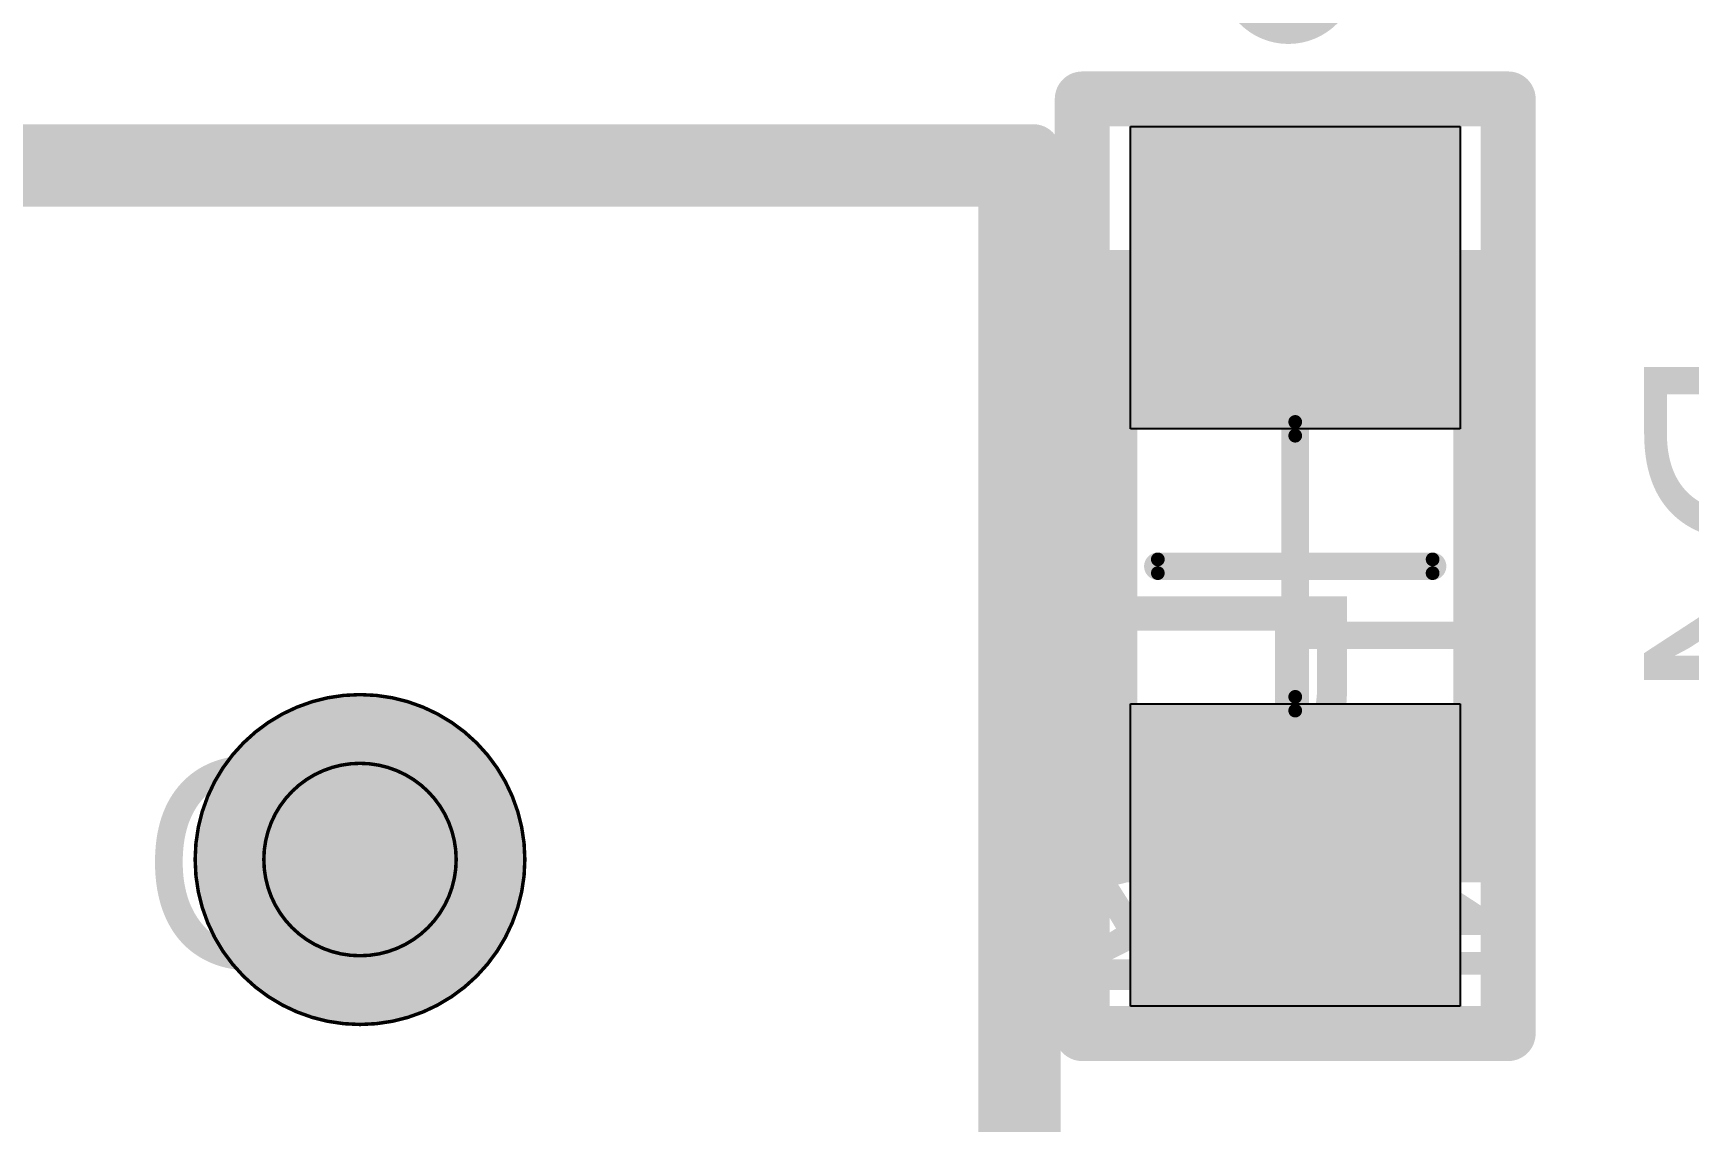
# Model space of a CAD drawing. Header units: millimetres. Extents: x 54 to 247, y 53 to 195.
# Drawn here: x 124.39 to 130.41, y 140.8 to 144.76 of the extents above; entities that cross this region are included whole.
import ezdxf

# ---------------------------------------------------------------- set-up
doc = ezdxf.new("R2010")
doc.units = ezdxf.units.MM
for name, color, linetype in [('BottomOverlay', 54, 'Continuous'), ('BottomPaste', 16, 'Continuous'), ('BottomSolder', 6, 'Continuous'), ('Mechanical10', 56, 'Continuous'), ('Mechanical11', 56, 'Continuous'), ('Mechanical12', 56, 'Continuous'), ('Mechanical14', 56, 'Continuous'), ('Mechanical15', 56, 'Continuous'), ('Mechanical4', 56, 'Continuous'), ('Mechanical6', 56, 'Continuous'), ('Mechanical7', 56, 'Continuous'), ('Mechanical8', 56, 'Continuous'), ('MultiLayer', 9, 'Continuous'), ('PadHoleLayer', 156, 'Continuous'), ('TopSolder', 216, 'Continuous')]:
    doc.layers.add(name, color=color, linetype=linetype)
doc.styles.add('Arial', font='arial.ttf', dxfattribs={"height": 0.2})

# ---------------------------------------------------------------- blocks, each defined once
blk = doc.blocks.new('B______3296W_MFG_B_258')
at = {"layer": 'BottomSolder'}
h = blk.add_hatch(color=6, dxfattribs=at)
edge = h.paths.add_edge_path()
edge.add_arc((0.005, -2.54), 0.6, 0, 360)
at = {"layer": 'MultiLayer'}
h = blk.add_hatch(color=9, dxfattribs=at)
edge = h.paths.add_edge_path()
edge.add_arc((0.005, -2.54), 0.6, 0, 360)
at = {"layer": 'PadHoleLayer'}
h = blk.add_hatch(color=156, dxfattribs=at)
edge = h.paths.add_edge_path()
edge.add_arc((0.005, -2.54), 0.35, 0, 360)
at = {"layer": 'TopSolder'}
h = blk.add_hatch(color=216, dxfattribs=at)
edge = h.paths.add_edge_path()
edge.add_arc((0.005, -2.54), 0.6, 0, 360)
at = {"layer": 'BottomOverlay', "const_width": 0.2}
for points in [[(2.48, 4.89), (2.48, -4.89)], [(-2.48, -4.89), (2.48, -4.89)]]:
    blk.add_lwpolyline(points, dxfattribs=at)
at = {"layer": 'BottomOverlay', "const_width": 0.1}
blk.add_lwpolyline([(2.43, -4.89, 1), (2.53, -4.89, 1)], format="xyb", close=True, dxfattribs=at)
blk.add_lwpolyline([(2.43, -4.89, 1), (2.53, -4.89, 1)], format="xyb", close=True, dxfattribs=at)
at = {"layer": 'Mechanical10', "const_width": 0.2}
for points in [[(2.58, 4.99), (2.58, -4.99)], [(-2.58, -4.99), (2.58, -4.99)]]:
    blk.add_lwpolyline(points, dxfattribs=at)
at = {"layer": 'Mechanical10', "const_width": 0.1}
blk.add_lwpolyline([(2.53, -4.99, 1), (2.63, -4.99, 1)], format="xyb", close=True, dxfattribs=at)
blk.add_lwpolyline([(2.53, -4.99, 1), (2.63, -4.99, 1)], format="xyb", close=True, dxfattribs=at)
at = {"layer": 'Mechanical12', "const_width": 0.2}
for points in [[(2.48, 4.89), (2.48, -4.89)], [(-2.48, -4.89), (2.48, -4.89)]]:
    blk.add_lwpolyline(points, dxfattribs=at)
at = {"layer": 'Mechanical12', "const_width": 0.1}
blk.add_lwpolyline([(2.43, -4.89, 1), (2.53, -4.89, 1)], format="xyb", close=True, dxfattribs=at)
blk.add_lwpolyline([(2.43, -4.89, 1), (2.53, -4.89, 1)], format="xyb", close=True, dxfattribs=at)
at = {"layer": 'Mechanical15', "const_width": 0.2}
for points in [[(2.58, 4.99), (2.58, -4.99)], [(-2.58, -4.99), (2.58, -4.99)]]:
    blk.add_lwpolyline(points, dxfattribs=at)
at = {"layer": 'Mechanical15', "const_width": 0.1}
blk.add_lwpolyline([(2.53, -4.99, 1), (2.63, -4.99, 1)], format="xyb", close=True, dxfattribs=at)
blk.add_lwpolyline([(2.53, -4.99, 1), (2.63, -4.99, 1)], format="xyb", close=True, dxfattribs=at)
blk = doc.blocks.new('W_____E___________0_MFG_B_291')
at = {"layer": 'BottomPaste'}
for points in [[(-1.6, 0.6), (-0.5, 0.6), (-0.5, -0.6), (-1.6, -0.6)], [(0.5, 0.6), (1.6, 0.6), (1.6, -0.6), (0.5, -0.6)]]:
    blk.add_hatch(color=16, dxfattribs=at).paths.add_polyline_path(points)
at = {"layer": 'BottomSolder'}
for points in [[(-1.6, 0.6), (-0.5, 0.6), (-0.5, -0.6), (-1.6, -0.6)], [(0.5, 0.6), (1.6, 0.6), (1.6, -0.6), (0.5, -0.6)]]:
    blk.add_hatch(color=6, dxfattribs=at).paths.add_polyline_path(points)
at = {"layer": 'BottomOverlay', "const_width": 0.2}
for points in [[(0.125, 0.675), (-0.125, 0.675)], [(0.125, -0.675), (-0.125, -0.675)]]:
    blk.add_lwpolyline(points, dxfattribs=at)
at = {"layer": 'BottomOverlay'}
for points, const_width in [([(-0.175, 0.675, 1), (-0.075, 0.675, 1)], 0.1), ([(0.075, 0.675, 1), (0.175, 0.675, 1)], 0.1), ([(-2.025, -0.025, 1), (-2.275, -0.025, 1)], 0.25), ([(-2.3375, -0.025, 1), (-2.2125, -0.025, 1)], 0.125), ([(-2.0875, -0.025, 1), (-1.9625, -0.025, 1)], 0.125), ([(-0.175, -0.675, 1), (-0.075, -0.675, 1)], 0.1), ([(0.075, -0.675, 1), (0.175, -0.675, 1)], 0.1)]:
    blk.add_lwpolyline(points, format="xyb", close=True, dxfattribs=dict(at, const_width=const_width))
at = {"layer": 'Mechanical10', "const_width": 0.2}
for points in [[(1.7, 0.775), (-1.7, 0.775)], [(-1.7, -0.775), (-1.7, 0.775)], [(1.7, -0.775), (1.7, 0.775)], [(1.7, -0.775), (-1.7, -0.775)]]:
    blk.add_lwpolyline(points, dxfattribs=at)
at = {"layer": 'Mechanical10', "const_width": 0.1}
for points in [[(-1.75, 0.775, 1), (-1.65, 0.775, 1)], [(-1.75, 0.775, 1), (-1.65, 0.775, 1)], [(1.65, 0.775, 1), (1.75, 0.775, 1)], [(1.65, 0.775, 1), (1.75, 0.775, 1)], [(-1.75, -0.775, 1), (-1.65, -0.775, 1)], [(-1.75, -0.775, 1), (-1.65, -0.775, 1)], [(1.65, -0.775, 1), (1.75, -0.775, 1)], [(1.65, -0.775, 1), (1.75, -0.775, 1)]]:
    blk.add_lwpolyline(points, format="xyb", close=True, dxfattribs=at)
at = {"layer": 'Mechanical12', "const_width": 0.2}
for points in [[(1.05, 0.675), (-1.05, 0.675)], [(-1.05, -0.675), (-1.05, 0.675)], [(1.05, -0.675), (1.05, 0.675)], [(1.05, -0.675), (-1.05, -0.675)]]:
    blk.add_lwpolyline(points, dxfattribs=at)
at = {"layer": 'Mechanical12', "const_width": 0.1}
for points in [[(-1.1, 0.675, 1), (-1, 0.675, 1)], [(-1.1, 0.675, 1), (-1, 0.675, 1)], [(1, 0.675, 1), (1.1, 0.675, 1)], [(1, 0.675, 1), (1.1, 0.675, 1)], [(-1.1, -0.675, 1), (-1, -0.675, 1)], [(-1.1, -0.675, 1), (-1, -0.675, 1)], [(1, -0.675, 1), (1.1, -0.675, 1)], [(1, -0.675, 1), (1.1, -0.675, 1)]]:
    blk.add_lwpolyline(points, format="xyb", close=True, dxfattribs=at)
at = {"layer": 'Mechanical15'}
for points, const_width in [([(1.7, 0.775), (-1.7, 0.775)], 0.2), ([(-1.7, -0.775), (-1.7, 0.775)], 0.2), ([(1.7, -0.775), (1.7, 0.775)], 0.2), ([(0, -0.5), (0, 0.5)], 0.1), ([(0.5, 0), (-0.5, 0)], 0.1), ([(1.7, -0.775), (-1.7, -0.775)], 0.2)]:
    blk.add_lwpolyline(points, dxfattribs=dict(at, const_width=const_width))
for points, const_width in [([(-1.75, 0.775, 1), (-1.65, 0.775, 1)], 0.1), ([(-1.75, 0.775, 1), (-1.65, 0.775, 1)], 0.1), ([(1.65, 0.775, 1), (1.75, 0.775, 1)], 0.1), ([(1.65, 0.775, 1), (1.75, 0.775, 1)], 0.1), ([(-0.025, 0.5, 1), (0.025, 0.5, 1)], 0.05), ([(-0.525, 0, 1), (-0.475, 0, 1)], 0.05), ([(0.475, 0, 1), (0.525, 0, 1)], 0.05), ([(-0.025, -0.5, 1), (0.025, -0.5, 1)], 0.05), ([(-1.75, -0.775, 1), (-1.65, -0.775, 1)], 0.1), ([(-1.75, -0.775, 1), (-1.65, -0.775, 1)], 0.1), ([(1.65, -0.775, 1), (1.75, -0.775, 1)], 0.1), ([(1.65, -0.775, 1), (1.75, -0.775, 1)], 0.1)]:
    blk.add_lwpolyline(points, format="xyb", close=True, dxfattribs=dict(at, const_width=const_width))
at = {"layer": 'Mechanical10', "text_generation_flag": 2}
blk.add_text('D4', height=1, rotation=-180, dxfattribs=at).set_placement((0, 0.1882))

msp = doc.modelspace()

# ---------------------------------------------------------------- hatches: boundary and pattern name
at = {"layer": 'Mechanical14'}
h = msp.add_hatch(color=56, dxfattribs=at)
edge = h.paths.add_edge_path()
edge.add_arc((127.9276, 144.2324), 0.05, 0, 360)
h = msp.add_hatch(color=56, dxfattribs=at)
edge = h.paths.add_edge_path()
edge.add_arc((127.9276, 144.2324), 0.05, 0, 360)
at = {"layer": 'Mechanical4'}
h = msp.add_hatch(color=56, dxfattribs=at)
edge = h.paths.add_edge_path()
edge.add_arc((128.2062, 144.5242), 0.05, 0, 360)
h = msp.add_hatch(color=56, dxfattribs=at)
edge = h.paths.add_edge_path()
edge.add_arc((128.2062, 144.5242), 0.05, 0, 360)
h = msp.add_hatch(color=56, dxfattribs=at)
edge = h.paths.add_edge_path()
edge.add_arc((128.2062, 144.5242), 0.05, 0, 360)
h = msp.add_hatch(color=56, dxfattribs=at)
edge = h.paths.add_edge_path()
edge.add_arc((128.2062, 144.5242), 0.05, 0, 360)
h = msp.add_hatch(color=56, dxfattribs=at)
edge = h.paths.add_edge_path()
edge.add_arc((129.7562, 144.5242), 0.05, 0, 360)
h = msp.add_hatch(color=56, dxfattribs=at)
edge = h.paths.add_edge_path()
edge.add_arc((129.7562, 144.5242), 0.05, 0, 360)
h = msp.add_hatch(color=56, dxfattribs=at)
edge = h.paths.add_edge_path()
edge.add_arc((129.7562, 144.5242), 0.05, 0, 360)
h = msp.add_hatch(color=56, dxfattribs=at)
edge = h.paths.add_edge_path()
edge.add_arc((129.7562, 144.5242), 0.05, 0, 360)
h = msp.add_hatch(color=56, dxfattribs=at)
edge = h.paths.add_edge_path()
edge.add_arc((128.0276, 144.3324), 0.05, 0, 360)
h = msp.add_hatch(color=56, dxfattribs=at)
edge = h.paths.add_edge_path()
edge.add_arc((128.0276, 144.3324), 0.05, 0, 360)
h = msp.add_hatch(color=56, dxfattribs=at)
edge = h.paths.add_edge_path()
edge.add_arc((128.0276, 144.3324), 0.05, 0, 360)
h = msp.add_hatch(color=56, dxfattribs=at)
edge = h.paths.add_edge_path()
edge.add_arc((128.0276, 144.3324), 0.05, 0, 360)
h = msp.add_hatch(color=56, dxfattribs=at)
edge = h.paths.add_edge_path()
edge.add_arc((128.2062, 141.1242), 0.05, 0, 360)
h = msp.add_hatch(color=56, dxfattribs=at)
edge = h.paths.add_edge_path()
edge.add_arc((128.2062, 141.1242), 0.05, 0, 360)
h = msp.add_hatch(color=56, dxfattribs=at)
edge = h.paths.add_edge_path()
edge.add_arc((128.2062, 141.1242), 0.05, 0, 360)
h = msp.add_hatch(color=56, dxfattribs=at)
edge = h.paths.add_edge_path()
edge.add_arc((128.2062, 141.1242), 0.05, 0, 360)
h = msp.add_hatch(color=56, dxfattribs=at)
edge = h.paths.add_edge_path()
edge.add_arc((129.7562, 141.1242), 0.05, 0, 360)
h = msp.add_hatch(color=56, dxfattribs=at)
edge = h.paths.add_edge_path()
edge.add_arc((129.7562, 141.1242), 0.05, 0, 360)
h = msp.add_hatch(color=56, dxfattribs=at)
edge = h.paths.add_edge_path()
edge.add_arc((129.7562, 141.1242), 0.05, 0, 360)
h = msp.add_hatch(color=56, dxfattribs=at)
edge = h.paths.add_edge_path()
edge.add_arc((129.7562, 141.1242), 0.05, 0, 360)
at = {"layer": 'Mechanical6'}
h = msp.add_hatch(color=56, dxfattribs=at)
edge = h.paths.add_edge_path()
edge.add_arc((128.3062, 142.9492), 0.05, 0, 360)
h = msp.add_hatch(color=56, dxfattribs=at)
edge = h.paths.add_edge_path()
edge.add_arc((129.6562, 142.9492), 0.05, 0, 360)
h = msp.add_hatch(color=56, dxfattribs=at)
edge = h.paths.add_edge_path()
edge.add_arc((128.3062, 142.6992), 0.05, 0, 360)
h = msp.add_hatch(color=56, dxfattribs=at)
edge = h.paths.add_edge_path()
edge.add_arc((129.6562, 142.6992), 0.05, 0, 360)
at = {"layer": 'Mechanical8'}
h = msp.add_hatch(color=56, dxfattribs=at)
edge = h.paths.add_edge_path()
edge.add_arc((127.9276, 144.2324), 0.05, 0, 360)
h = msp.add_hatch(color=56, dxfattribs=at)
edge = h.paths.add_edge_path()
edge.add_arc((127.9276, 144.2324), 0.05, 0, 360)
h = msp.add_hatch(color=56, dxfattribs=at)
edge = h.paths.add_edge_path()
edge.add_arc((128.3062, 143.8742), 0.05, 0, 360)
h = msp.add_hatch(color=56, dxfattribs=at)
edge = h.paths.add_edge_path()
edge.add_arc((128.3062, 143.8742), 0.05, 0, 360)
h = msp.add_hatch(color=56, dxfattribs=at)
edge = h.paths.add_edge_path()
edge.add_arc((129.6562, 143.8742), 0.05, 0, 360)
h = msp.add_hatch(color=56, dxfattribs=at)
edge = h.paths.add_edge_path()
edge.add_arc((129.6562, 143.8742), 0.05, 0, 360)
h = msp.add_hatch(color=56, dxfattribs=at)
edge = h.paths.add_edge_path()
edge.add_arc((128.3062, 141.7742), 0.05, 0, 360)
h = msp.add_hatch(color=56, dxfattribs=at)
edge = h.paths.add_edge_path()
edge.add_arc((128.3062, 141.7742), 0.05, 0, 360)
h = msp.add_hatch(color=56, dxfattribs=at)
edge = h.paths.add_edge_path()
edge.add_arc((129.6562, 141.7742), 0.05, 0, 360)
h = msp.add_hatch(color=56, dxfattribs=at)
edge = h.paths.add_edge_path()
edge.add_arc((129.6562, 141.7742), 0.05, 0, 360)
at = {"layer": 'PadHoleLayer'}
h = msp.add_hatch(color=156, dxfattribs=at)
edge = h.paths.add_edge_path()
edge.add_arc((128.2062, 144.5242), 0.05, 0, 360)
h = msp.add_hatch(color=156, dxfattribs=at)
edge = h.paths.add_edge_path()
edge.add_arc((128.2062, 144.5242), 0.05, 0, 360)
h = msp.add_hatch(color=156, dxfattribs=at)
edge = h.paths.add_edge_path()
edge.add_arc((128.2062, 144.5242), 0.05, 0, 360)
h = msp.add_hatch(color=156, dxfattribs=at)
edge = h.paths.add_edge_path()
edge.add_arc((128.2062, 144.5242), 0.05, 0, 360)
h = msp.add_hatch(color=156, dxfattribs=at)
edge = h.paths.add_edge_path()
edge.add_arc((129.7562, 144.5242), 0.05, 0, 360)
h = msp.add_hatch(color=156, dxfattribs=at)
edge = h.paths.add_edge_path()
edge.add_arc((129.7562, 144.5242), 0.05, 0, 360)
h = msp.add_hatch(color=156, dxfattribs=at)
edge = h.paths.add_edge_path()
edge.add_arc((129.7562, 144.5242), 0.05, 0, 360)
h = msp.add_hatch(color=156, dxfattribs=at)
edge = h.paths.add_edge_path()
edge.add_arc((129.7562, 144.5242), 0.05, 0, 360)
h = msp.add_hatch(color=156, dxfattribs=at)
edge = h.paths.add_edge_path()
edge.add_arc((128.0276, 144.3324), 0.05, 0, 360)
h = msp.add_hatch(color=156, dxfattribs=at)
edge = h.paths.add_edge_path()
edge.add_arc((128.0276, 144.3324), 0.05, 0, 360)
h = msp.add_hatch(color=156, dxfattribs=at)
edge = h.paths.add_edge_path()
edge.add_arc((128.0276, 144.3324), 0.05, 0, 360)
h = msp.add_hatch(color=156, dxfattribs=at)
edge = h.paths.add_edge_path()
edge.add_arc((128.0276, 144.3324), 0.05, 0, 360)
h = msp.add_hatch(color=156, dxfattribs=at)
edge = h.paths.add_edge_path()
edge.add_arc((127.9276, 144.2324), 0.05, 0, 360)
h = msp.add_hatch(color=156, dxfattribs=at)
edge = h.paths.add_edge_path()
edge.add_arc((127.9276, 144.2324), 0.05, 0, 360)
h = msp.add_hatch(color=156, dxfattribs=at)
edge = h.paths.add_edge_path()
edge.add_arc((127.9276, 144.2324), 0.05, 0, 360)
h = msp.add_hatch(color=156, dxfattribs=at)
edge = h.paths.add_edge_path()
edge.add_arc((127.9276, 144.2324), 0.05, 0, 360)
h = msp.add_hatch(color=156, dxfattribs=at)
edge = h.paths.add_edge_path()
edge.add_arc((128.3062, 143.8742), 0.05, 0, 360)
h = msp.add_hatch(color=156, dxfattribs=at)
edge = h.paths.add_edge_path()
edge.add_arc((128.3062, 143.8742), 0.05, 0, 360)
h = msp.add_hatch(color=156, dxfattribs=at)
edge = h.paths.add_edge_path()
edge.add_arc((129.6562, 143.8742), 0.05, 0, 360)
h = msp.add_hatch(color=156, dxfattribs=at)
edge = h.paths.add_edge_path()
edge.add_arc((129.6562, 143.8742), 0.05, 0, 360)
h = msp.add_hatch(color=156, dxfattribs=at)
edge = h.paths.add_edge_path()
edge.add_arc((128.3062, 142.9492), 0.05, 0, 360)
h = msp.add_hatch(color=156, dxfattribs=at)
edge = h.paths.add_edge_path()
edge.add_arc((129.6562, 142.9492), 0.05, 0, 360)
h = msp.add_hatch(color=156, dxfattribs=at)
edge = h.paths.add_edge_path()
edge.add_arc((128.3062, 142.6992), 0.05, 0, 360)
h = msp.add_hatch(color=156, dxfattribs=at)
edge = h.paths.add_edge_path()
edge.add_arc((129.6562, 142.6992), 0.05, 0, 360)
h = msp.add_hatch(color=156, dxfattribs=at)
edge = h.paths.add_edge_path()
edge.add_arc((128.3062, 141.7742), 0.05, 0, 360)
h = msp.add_hatch(color=156, dxfattribs=at)
edge = h.paths.add_edge_path()
edge.add_arc((128.3062, 141.7742), 0.05, 0, 360)
h = msp.add_hatch(color=156, dxfattribs=at)
edge = h.paths.add_edge_path()
edge.add_arc((129.6562, 141.7742), 0.05, 0, 360)
h = msp.add_hatch(color=156, dxfattribs=at)
edge = h.paths.add_edge_path()
edge.add_arc((129.6562, 141.7742), 0.05, 0, 360)
h = msp.add_hatch(color=156, dxfattribs=at)
edge = h.paths.add_edge_path()
edge.add_arc((128.2062, 141.1242), 0.05, 0, 360)
h = msp.add_hatch(color=156, dxfattribs=at)
edge = h.paths.add_edge_path()
edge.add_arc((128.2062, 141.1242), 0.05, 0, 360)
h = msp.add_hatch(color=156, dxfattribs=at)
edge = h.paths.add_edge_path()
edge.add_arc((128.2062, 141.1242), 0.05, 0, 360)
h = msp.add_hatch(color=156, dxfattribs=at)
edge = h.paths.add_edge_path()
edge.add_arc((128.2062, 141.1242), 0.05, 0, 360)
h = msp.add_hatch(color=156, dxfattribs=at)
edge = h.paths.add_edge_path()
edge.add_arc((129.7562, 141.1242), 0.05, 0, 360)
h = msp.add_hatch(color=156, dxfattribs=at)
edge = h.paths.add_edge_path()
edge.add_arc((129.7562, 141.1242), 0.05, 0, 360)
h = msp.add_hatch(color=156, dxfattribs=at)
edge = h.paths.add_edge_path()
edge.add_arc((129.7562, 141.1242), 0.05, 0, 360)
h = msp.add_hatch(color=156, dxfattribs=at)
edge = h.paths.add_edge_path()
edge.add_arc((129.7562, 141.1242), 0.05, 0, 360)

# ---------------------------------------------------------------- linework, layer by layer
at = {"layer": 'Mechanical10'}
for p, q in [((128.3812, 143.3242), (128.3812, 144.4242)), ((128.3812, 144.4242), (129.5812, 144.4242)), ((129.5812, 144.4242), (129.5812, 143.3242)), ((129.5812, 143.3242), (128.3812, 143.3242)), ((128.3812, 141.2242), (128.3812, 142.3242)), ((128.3812, 142.3242), (129.5812, 142.3242)), ((129.5812, 142.3242), (129.5812, 141.2242)), ((129.5812, 141.2242), (128.3812, 141.2242))]:
    msp.add_line(p, q, dxfattribs=at)
for points, const_width in [([(126.1776, 141.7574, 1), (124.9776, 141.7574, 1)], 0.0127), ([(124.9744, 141.7574, 1), (124.9808, 141.7574, 1)], 0.00635), ([(126.1744, 141.7574, 1), (126.1808, 141.7574, 1)], 0.00635)]:
    msp.add_lwpolyline(points, format="xyb", close=True, dxfattribs=dict(at, const_width=const_width))
at = {"layer": 'Mechanical11'}
for points, const_width in [([(126.1776, 141.7574, 1), (124.9776, 141.7574, 1)], 0.0127), ([(124.9744, 141.7574, 1), (124.9808, 141.7574, 1)], 0.00635), ([(126.1744, 141.7574, 1), (126.1808, 141.7574, 1)], 0.00635)]:
    msp.add_lwpolyline(points, format="xyb", close=True, dxfattribs=dict(at, const_width=const_width))
at = {"layer": 'Mechanical12'}
for points, const_width in [([(125.9276, 141.7574, 1), (125.2276, 141.7574, 1)], 0.0127), ([(125.2244, 141.7574, 1), (125.2308, 141.7574, 1)], 0.00635), ([(125.9244, 141.7574, 1), (125.9308, 141.7574, 1)], 0.00635)]:
    msp.add_lwpolyline(points, format="xyb", close=True, dxfattribs=dict(at, const_width=const_width))
at = {"layer": 'Mechanical14', "const_width": 0.2}
for points in [[(118.1476, 144.2324), (127.9276, 144.2324)], [(127.9276, 139.2724), (127.9276, 144.2324)]]:
    msp.add_lwpolyline(points, dxfattribs=at)
at = {"layer": 'Mechanical14', "const_width": 0.1}
msp.add_lwpolyline([(127.8776, 144.2324, 1), (127.9776, 144.2324, 1)], format="xyb", close=True, dxfattribs=at)
msp.add_lwpolyline([(127.8776, 144.2324, 1), (127.9776, 144.2324, 1)], format="xyb", close=True, dxfattribs=at)
at = {"layer": 'Mechanical4'}
for points, const_width in [([(128.2062, 141.1242), (128.2062, 144.5242)], 0.2), ([(128.2062, 144.5242), (129.7562, 144.5242)], 0.2), ([(128.2062, 141.1242), (128.2062, 144.5242)], 0.2), ([(128.2062, 144.5242), (129.7562, 144.5242)], 0.2), ([(129.7562, 141.1242), (129.7562, 144.5242)], 0.2), ([(129.7562, 141.1242), (129.7562, 144.5242)], 0.2), ([(118.0476, 144.3324), (128.0276, 144.3324)], 0.2), ([(118.0476, 144.3324), (128.0276, 144.3324)], 0.2), ([(128.0276, 139.1724), (128.0276, 144.3324)], 0.2), ([(128.0276, 139.1724), (128.0276, 144.3324)], 0.2), ([(128.9812, 142.3242), (128.9812, 143.3242)], 0.1), ([(128.4812, 142.8242), (129.4812, 142.8242)], 0.1), ([(128.2062, 141.1242), (129.7562, 141.1242)], 0.2), ([(128.2062, 141.1242), (129.7562, 141.1242)], 0.2)]:
    msp.add_lwpolyline(points, dxfattribs=dict(at, const_width=const_width))
for points, const_width in [([(128.1562, 144.5242, 1), (128.2562, 144.5242, 1)], 0.1), ([(128.1562, 144.5242, 1), (128.2562, 144.5242, 1)], 0.1), ([(128.1562, 144.5242, 1), (128.2562, 144.5242, 1)], 0.1), ([(128.1562, 144.5242, 1), (128.2562, 144.5242, 1)], 0.1), ([(129.7062, 144.5242, 1), (129.8062, 144.5242, 1)], 0.1), ([(129.7062, 144.5242, 1), (129.8062, 144.5242, 1)], 0.1), ([(129.7062, 144.5242, 1), (129.8062, 144.5242, 1)], 0.1), ([(129.7062, 144.5242, 1), (129.8062, 144.5242, 1)], 0.1), ([(127.9776, 144.3324, 1), (128.0776, 144.3324, 1)], 0.1), ([(127.9776, 144.3324, 1), (128.0776, 144.3324, 1)], 0.1), ([(127.9776, 144.3324, 1), (128.0776, 144.3324, 1)], 0.1), ([(127.9776, 144.3324, 1), (128.0776, 144.3324, 1)], 0.1), ([(128.9562, 143.3242, 1), (129.0062, 143.3242, 1)], 0.05), ([(128.9687, 143.3492, 1), (128.9937, 143.3492, 1)], 0.025), ([(128.9687, 143.3492, 1), (128.9937, 143.3492, 1)], 0.025), ([(128.9687, 143.2992, 1), (128.9937, 143.2992, 1)], 0.025), ([(128.9687, 143.2992, 1), (128.9937, 143.2992, 1)], 0.025), ([(128.4562, 142.8242, 1), (128.5062, 142.8242, 1)], 0.05), ([(128.4687, 142.8492, 1), (128.4937, 142.8492, 1)], 0.025), ([(128.4687, 142.8492, 1), (128.4937, 142.8492, 1)], 0.025), ([(128.4687, 142.7992, 1), (128.4937, 142.7992, 1)], 0.025), ([(128.4687, 142.7992, 1), (128.4937, 142.7992, 1)], 0.025), ([(129.4562, 142.8242, 1), (129.5062, 142.8242, 1)], 0.05), ([(129.4687, 142.8492, 1), (129.4937, 142.8492, 1)], 0.025), ([(129.4687, 142.8492, 1), (129.4937, 142.8492, 1)], 0.025), ([(129.4687, 142.7992, 1), (129.4937, 142.7992, 1)], 0.025), ([(129.4687, 142.7992, 1), (129.4937, 142.7992, 1)], 0.025), ([(128.9562, 142.3242, 1), (129.0062, 142.3242, 1)], 0.05), ([(128.9687, 142.3492, 1), (128.9937, 142.3492, 1)], 0.025), ([(128.9687, 142.3492, 1), (128.9937, 142.3492, 1)], 0.025), ([(128.9687, 142.2992, 1), (128.9937, 142.2992, 1)], 0.025), ([(128.9687, 142.2992, 1), (128.9937, 142.2992, 1)], 0.025), ([(128.1562, 141.1242, 1), (128.2562, 141.1242, 1)], 0.1), ([(128.1562, 141.1242, 1), (128.2562, 141.1242, 1)], 0.1), ([(128.1562, 141.1242, 1), (128.2562, 141.1242, 1)], 0.1), ([(128.1562, 141.1242, 1), (128.2562, 141.1242, 1)], 0.1), ([(129.7062, 141.1242, 1), (129.8062, 141.1242, 1)], 0.1), ([(129.7062, 141.1242, 1), (129.8062, 141.1242, 1)], 0.1), ([(129.7062, 141.1242, 1), (129.8062, 141.1242, 1)], 0.1), ([(129.7062, 141.1242, 1), (129.8062, 141.1242, 1)], 0.1)]:
    msp.add_lwpolyline(points, format="xyb", close=True, dxfattribs=dict(at, const_width=const_width))
at = {"layer": 'Mechanical4', "const_width": 0.05}
for points in [[(128.9812, 143.2992, -1), (128.9812, 143.3492)], [(128.9812, 143.3492, -1), (128.9812, 143.2992)], [(128.4812, 142.7992, -1), (128.4812, 142.8492)], [(128.4812, 142.8492, -1), (128.4812, 142.7992)], [(129.4812, 142.7992, -1), (129.4812, 142.8492)], [(129.4812, 142.8492, -1), (129.4812, 142.7992)], [(128.9812, 142.2992, -1), (128.9812, 142.3492)], [(128.9812, 142.3492, -1), (128.9812, 142.2992)]]:
    msp.add_lwpolyline(points, format="xyb", dxfattribs=at)
at = {"layer": 'Mechanical6', "const_width": 0.2}
for points in [[(128.3062, 142.6992), (128.3062, 142.9492)], [(129.6562, 142.6992), (129.6562, 142.9492)]]:
    msp.add_lwpolyline(points, dxfattribs=at)
at = {"layer": 'Mechanical6', "const_width": 0.1}
for points in [[(128.2562, 142.9492, 1), (128.3562, 142.9492, 1)], [(129.6062, 142.9492, 1), (129.7062, 142.9492, 1)], [(128.2562, 142.6992, 1), (128.3562, 142.6992, 1)], [(129.6062, 142.6992, 1), (129.7062, 142.6992, 1)]]:
    msp.add_lwpolyline(points, format="xyb", close=True, dxfattribs=at)
at = {"layer": 'Mechanical7'}
for points, const_width in [([(126.1776, 141.7574, 1), (124.9776, 141.7574, 1)], 0.0127), ([(124.9744, 141.7574, 1), (124.9808, 141.7574, 1)], 0.00635), ([(126.1744, 141.7574, 1), (126.1808, 141.7574, 1)], 0.00635)]:
    msp.add_lwpolyline(points, format="xyb", close=True, dxfattribs=dict(at, const_width=const_width))
at = {"layer": 'Mechanical8'}
for p, q in [((128.3812, 143.3242), (128.3812, 144.4242)), ((128.3812, 144.4242), (129.5812, 144.4242)), ((129.5812, 144.4242), (129.5812, 143.3242)), ((129.5812, 143.3242), (128.3812, 143.3242)), ((128.3812, 141.2242), (128.3812, 142.3242)), ((128.3812, 142.3242), (129.5812, 142.3242)), ((129.5812, 142.3242), (129.5812, 141.2242)), ((129.5812, 141.2242), (128.3812, 141.2242))]:
    msp.add_line(p, q, dxfattribs=at)
at = {"layer": 'Mechanical8', "const_width": 0.2}
for points in [[(118.1476, 144.2324), (127.9276, 144.2324)], [(127.9276, 139.2724), (127.9276, 144.2324)], [(128.3062, 141.7742), (128.3062, 143.8742)], [(128.3062, 143.8742), (129.6562, 143.8742)], [(129.6562, 141.7742), (129.6562, 143.8742)], [(128.3062, 141.7742), (129.6562, 141.7742)]]:
    msp.add_lwpolyline(points, dxfattribs=at)
at = {"layer": 'Mechanical8', "const_width": 0.1}
for points in [[(127.8776, 144.2324, 1), (127.9776, 144.2324, 1)], [(127.8776, 144.2324, 1), (127.9776, 144.2324, 1)], [(128.2562, 143.8742, 1), (128.3562, 143.8742, 1)], [(128.2562, 143.8742, 1), (128.3562, 143.8742, 1)], [(129.6062, 143.8742, 1), (129.7062, 143.8742, 1)], [(129.6062, 143.8742, 1), (129.7062, 143.8742, 1)], [(128.2562, 141.7742, 1), (128.3562, 141.7742, 1)], [(128.2562, 141.7742, 1), (128.3562, 141.7742, 1)], [(129.6062, 141.7742, 1), (129.7062, 141.7742, 1)], [(129.6062, 141.7742, 1), (129.7062, 141.7742, 1)]]:
    msp.add_lwpolyline(points, format="xyb", close=True, dxfattribs=at)

# ---------------------------------------------------------------- block references
for name, p, rotation in [('W_____E___________0_MFG_B_291', (128.9812, 142.8242), 270), ('B______3296W_MFG_B_258', (123.0376, 141.7524), 90)]:
    msp.add_blockref(name, p, dxfattribs=dict(rotation=rotation))

# ---------------------------------------------------------------- texts
at = {"layer": 'BottomOverlay', "style": 'Arial', "text_generation_flag": 2}
msp.add_text('D4', height=0.762, rotation=90, dxfattribs=at).set_placement((131.0131, 143.6368))
at = {"layer": 'Mechanical4', "style": 'Arial'}
msp.add_text('D4', height=0.762, rotation=270, dxfattribs=at).set_placement((128.9073, 142.7099))
at = {"layer": 'Mechanical6', "style": 'Arial'}
for s, p in [('C5', (124.7775, 141.3637)), ('R11', (127.8255, 141.3383))]:
    msp.add_text(s, height=0.762, dxfattribs=at).set_placement(p)

doc.saveas('drawing.dxf')
